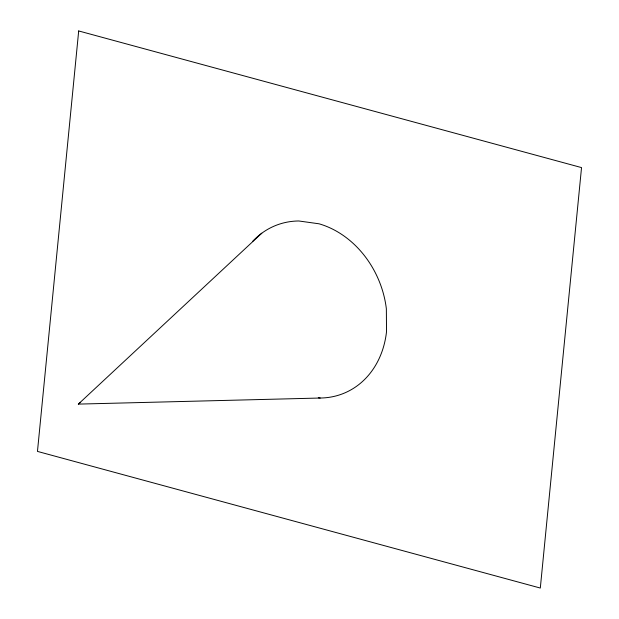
<?xml version="1.0" encoding="UTF-8"?>
<svg xmlns="http://www.w3.org/2000/svg" width="619" height="619" viewBox="0 0 619 619"><rect width="100%" height="100%" fill="white"/><g stroke="black" fill="none" stroke-linecap="round" stroke-linejoin="round"><path stroke-width="0.93" d="M252.529 241.464A90.56 75.216 67.7 0 1 298.776 220.975L319.04 223.799A90.56 75.216 67.7 0 1 386.357 308.757L386.519 331.691A90.56 75.216 67.7 0 1 320.224 398.025L78.342 404.106L261.783 233.208M78.342 404.106L80.656 402.358M318.305 397.754L320.224 398.025M78.69 30.95L37.465 451.406L540.31 588.05L581.535 167.594L78.69 30.95"/></g></svg>
